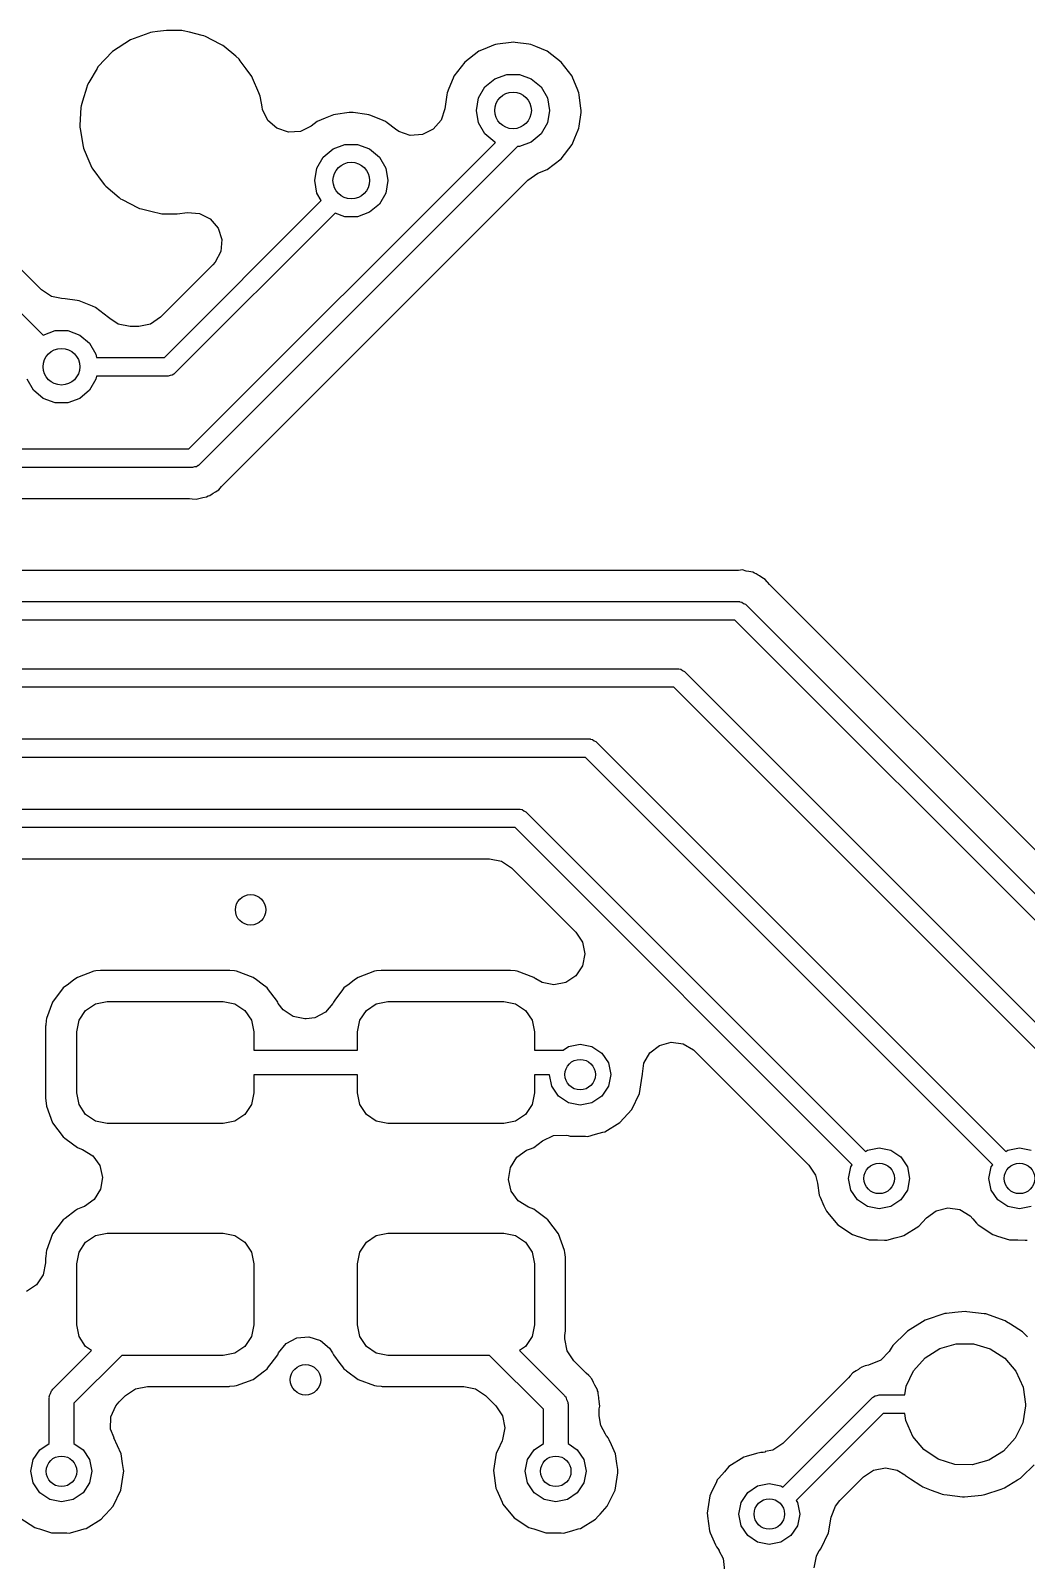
# Model space of a CAD drawing. Extents: x 0.99 to 4.24, y -7.27 to -4.02.
# Drawn here: x 3.4113 to 3.7325, y -6.0504 to -5.5569 of the extents above; entities that cross this region are included whole.
import ezdxf

# ---------------------------------------------------------------- set-up
doc = ezdxf.new("R2010")
doc.units = 0
doc.header["$MEASUREMENT"] = 0
doc.layers.add('BLACK', color=7, linetype='CONTINUOUS')

msp = doc.modelspace()

# ---------------------------------------------------------------- linework, layer by layer
at = {"layer": 'BLACK', "linetype": 'CONTINUOUS'}
for p, q in [((3.44354, -5.55988), (3.43778, -5.56365)), ((3.44707, -5.55859), (3.44354, -5.55988)), ((3.44947, -5.55772), (3.44707, -5.55859)), ((3.45001, -5.55753), (3.44947, -5.55772)), ((3.44947, -5.55772), (3.44947, -5.55772)), ((3.45058, -5.55746), (3.45001, -5.55753)), ((3.45221, -5.55727), (3.45058, -5.55746)), ((3.45058, -5.55746), (3.45058, -5.55746)), ((3.45512, -5.55693), (3.45221, -5.55727)), ((3.46009, -5.55693), (3.45512, -5.55693)), ((3.46052, -5.55696), (3.46009, -5.55693)), ((3.46258, -5.55746), (3.46052, -5.55696)), ((3.46665, -5.55846), (3.46258, -5.55746)), ((3.46721, -5.55859), (3.46665, -5.55846)), ((3.46665, -5.55846), (3.46665, -5.55846)), ((3.46773, -5.55886), (3.46721, -5.55859)), ((3.47244, -5.56126), (3.46773, -5.55886)), ((3.46773, -5.55886), (3.46773, -5.55886)), ((3.47334, -5.56173), (3.47244, -5.56126)), ((3.56628, -5.56074), (3.56188, -5.56132)), ((3.56693, -5.56066), (3.56628, -5.56074)), ((3.56758, -5.56074), (3.56693, -5.56066)), ((3.57198, -5.56132), (3.56758, -5.56074)), ((3.43778, -5.56365), (3.43304, -5.56865)), ((3.47378, -5.5621), (3.47334, -5.56173)), ((3.47747, -5.56523), (3.47378, -5.5621)), ((3.47378, -5.5621), (3.47378, -5.5621)), ((3.47859, -5.56618), (3.47747, -5.56523)), ((3.47893, -5.56665), (3.47859, -5.56618)), ((3.55592, -5.56361), (3.55136, -5.56711)), ((3.55787, -5.5628), (3.55592, -5.56361)), ((3.56063, -5.56166), (3.55787, -5.5628)), ((3.56123, -5.56141), (3.56063, -5.56166)), ((3.56063, -5.56166), (3.56063, -5.56166)), ((3.56188, -5.56132), (3.56123, -5.56141)), ((3.56188, -5.56132), (3.56188, -5.56132)), ((3.57263, -5.56141), (3.57198, -5.56132)), ((3.57198, -5.56132), (3.57198, -5.56132)), ((3.57323, -5.56166), (3.57263, -5.56141)), ((3.5743, -5.5621), (3.57323, -5.56166)), ((3.57323, -5.56166), (3.57323, -5.56166)), ((3.57794, -5.56361), (3.5743, -5.5621)), ((3.5825, -5.56711), (3.57794, -5.56361)), ((3.43275, -5.56915), (3.43014, -5.57365)), ((3.43304, -5.56865), (3.43275, -5.56915)), ((3.48082, -5.56922), (3.47893, -5.56665)), ((3.47893, -5.56665), (3.47893, -5.56665)), ((3.48267, -5.57173), (3.48082, -5.56922)), ((3.55136, -5.56711), (3.54786, -5.57167)), ((3.56102, -5.57245), (3.56488, -5.57105)), ((3.56488, -5.57105), (3.56898, -5.57105)), ((3.56898, -5.57105), (3.57283, -5.57245)), ((3.586, -5.57167), (3.5825, -5.56711)), ((3.42942, -5.57516), (3.42805, -5.57967)), ((3.42959, -5.5746), (3.42942, -5.57516)), ((3.42942, -5.57516), (3.42942, -5.57516)), ((3.43014, -5.57365), (3.42959, -5.5746)), ((3.4829, -5.57226), (3.48267, -5.57173)), ((3.4849, -5.57698), (3.4829, -5.57226)), ((3.54623, -5.5756), (3.54566, -5.57698)), ((3.54761, -5.57227), (3.54623, -5.5756)), ((3.54786, -5.57167), (3.54761, -5.57227)), ((3.55583, -5.57864), (3.55788, -5.57509)), ((3.55788, -5.57509), (3.56102, -5.57245)), ((3.57283, -5.57245), (3.57598, -5.57509)), ((3.57598, -5.57509), (3.57803, -5.57864)), ((3.58625, -5.57227), (3.586, -5.57167)), ((3.58763, -5.5756), (3.58625, -5.57227)), ((3.5882, -5.57698), (3.58763, -5.5756)), ((3.42805, -5.57967), (3.42759, -5.58119)), ((3.48537, -5.57807), (3.4849, -5.57698)), ((3.48547, -5.57864), (3.48537, -5.57807)), ((3.48596, -5.5815), (3.48547, -5.57864)), ((3.54558, -5.57763), (3.54498, -5.58215)), ((3.54566, -5.57698), (3.54558, -5.57763)), ((3.54558, -5.57763), (3.54558, -5.57763)), ((3.55512, -5.58268), (3.55583, -5.57864)), ((3.57803, -5.57864), (3.57874, -5.58268)), ((3.58828, -5.57763), (3.5882, -5.57698)), ((3.58875, -5.58119), (3.58828, -5.57763)), ((3.58828, -5.57763), (3.58828, -5.57763)), ((3.42755, -5.58177), (3.4272, -5.58741)), ((3.42759, -5.58119), (3.42755, -5.58177)), ((3.42755, -5.58177), (3.42755, -5.58177)), ((3.48615, -5.58239), (3.48596, -5.5815)), ((3.48787, -5.58588), (3.48615, -5.58239)), ((3.49079, -5.58844), (3.48787, -5.58588)), ((3.50637, -5.58516), (3.50375, -5.58625)), ((3.50846, -5.5843), (3.50637, -5.58516)), ((3.50906, -5.58405), (3.50846, -5.5843)), ((3.50846, -5.5843), (3.50846, -5.5843)), ((3.50971, -5.58396), (3.50906, -5.58405)), ((3.51412, -5.58338), (3.50971, -5.58396)), ((3.50971, -5.58396), (3.50971, -5.58396)), ((3.51476, -5.5833), (3.51412, -5.58338)), ((3.51541, -5.58338), (3.51476, -5.5833)), ((3.51982, -5.58396), (3.51541, -5.58338)), ((3.52046, -5.58405), (3.51982, -5.58396)), ((3.51982, -5.58396), (3.51982, -5.58396)), ((3.52107, -5.5843), (3.52046, -5.58405)), ((3.52505, -5.58594), (3.52107, -5.5843)), ((3.52107, -5.5843), (3.52107, -5.5843)), ((3.52577, -5.58625), (3.52505, -5.58594)), ((3.54373, -5.58583), (3.54117, -5.58875)), ((3.54498, -5.58215), (3.54373, -5.58583)), ((3.55583, -5.58672), (3.55512, -5.58268)), ((3.57874, -5.58268), (3.57803, -5.58672)), ((3.58828, -5.58772), (3.58886, -5.58332)), ((3.58895, -5.58268), (3.58875, -5.58119)), ((3.58886, -5.58332), (3.58895, -5.58268)), ((3.4272, -5.58741), (3.42716, -5.58807)), ((3.42716, -5.58807), (3.42726, -5.58864)), ((3.42726, -5.58864), (3.42726, -5.58864)), ((3.42726, -5.58864), (3.42823, -5.59428)), ((3.49447, -5.58969), (3.49079, -5.58844)), ((3.49835, -5.58944), (3.49447, -5.58969)), ((3.50184, -5.58772), (3.49835, -5.58944)), ((3.50375, -5.58625), (3.50184, -5.58772)), ((3.52629, -5.58664), (3.52577, -5.58625)), ((3.52904, -5.58875), (3.52629, -5.58664)), ((3.53012, -5.58948), (3.52904, -5.58875)), ((3.5338, -5.59073), (3.53012, -5.58948)), ((3.53768, -5.59047), (3.5338, -5.59073)), ((3.54117, -5.58875), (3.53768, -5.59047)), ((3.55788, -5.59027), (3.55583, -5.58672)), ((3.56102, -5.59291), (3.55788, -5.59027)), ((3.57598, -5.59027), (3.57283, -5.59291)), ((3.57803, -5.58672), (3.57598, -5.59027)), ((3.58689, -5.59154), (3.58795, -5.58898)), ((3.58795, -5.58898), (3.5882, -5.58838)), ((3.58795, -5.58898), (3.58795, -5.58898)), ((3.5882, -5.58838), (3.58828, -5.58772)), ((3.41482, -5.6405), (3.36622, -5.5919)), ((3.42823, -5.59428), (3.42823, -5.59428)), ((3.42823, -5.59428), (3.42833, -5.59485)), ((3.42833, -5.59485), (3.42856, -5.59538)), ((3.42856, -5.59538), (3.42856, -5.59538)), ((3.42856, -5.59538), (3.43007, -5.59895)), ((3.46234, -5.69188), (3.56124, -5.59298)), ((3.5684, -5.59431), (3.4657, -5.697)), ((3.50572, -5.59772), (3.50886, -5.59509)), ((3.50886, -5.59509), (3.51271, -5.59368)), ((3.51271, -5.59368), (3.51681, -5.59368)), ((3.51681, -5.59368), (3.52067, -5.59509)), ((3.52067, -5.59509), (3.52381, -5.59772)), ((3.56124, -5.59298), (3.56102, -5.59291)), ((3.56898, -5.59431), (3.5684, -5.59431)), ((3.57283, -5.59291), (3.56898, -5.59431)), ((3.5825, -5.59825), (3.586, -5.59369)), ((3.586, -5.59369), (3.58689, -5.59154)), ((3.35842, -5.59827), (3.41531, -5.65516)), ((3.43007, -5.59895), (3.43103, -5.60119)), ((3.50367, -5.60128), (3.50572, -5.59772)), ((3.52381, -5.59772), (3.52586, -5.60128)), ((3.57794, -5.60175), (3.5825, -5.59825)), ((3.43103, -5.60119), (3.43137, -5.60165)), ((3.43137, -5.60165), (3.4347, -5.60619)), ((3.4735, -5.70338), (3.57174, -5.60513)), ((3.50295, -5.60531), (3.50367, -5.60128)), ((3.50367, -5.60935), (3.50295, -5.60531)), ((3.52586, -5.60128), (3.52657, -5.60531)), ((3.52657, -5.60531), (3.52586, -5.60935)), ((3.57174, -5.60513), (3.57498, -5.60297)), ((3.57498, -5.60297), (3.57794, -5.60175)), ((3.4347, -5.60619), (3.43511, -5.60673)), ((3.43511, -5.60673), (3.43555, -5.60711)), ((3.43555, -5.60711), (3.43555, -5.60711)), ((3.43555, -5.60711), (3.43991, -5.61082)), ((3.50506, -5.61176), (3.50367, -5.60935)), ((3.52586, -5.60935), (3.52381, -5.61291)), ((3.43991, -5.61082), (3.43991, -5.61082)), ((3.43991, -5.61082), (3.44035, -5.61119)), ((3.44035, -5.61119), (3.44087, -5.61145)), ((3.44087, -5.61145), (3.44597, -5.61406)), ((3.44597, -5.61406), (3.44597, -5.61406)), ((3.44597, -5.61406), (3.44649, -5.61432)), ((3.44649, -5.61432), (3.44705, -5.61446)), ((3.44705, -5.61446), (3.44705, -5.61446)), ((3.44705, -5.61446), (3.45048, -5.6153)), ((3.45048, -5.6153), (3.45317, -5.61596)), ((3.45447, -5.66235), (3.50506, -5.61176)), ((3.52067, -5.61554), (3.51681, -5.61695)), ((3.52381, -5.61291), (3.52067, -5.61554)), ((3.45317, -5.61596), (3.45361, -5.61599)), ((3.45361, -5.61599), (3.45857, -5.61599)), ((3.50952, -5.61578), (3.45783, -5.66748)), ((3.45857, -5.61599), (3.46192, -5.6156)), ((3.46192, -5.6156), (3.46579, -5.61591)), ((3.46579, -5.61591), (3.46925, -5.61768)), ((3.46925, -5.61768), (3.47177, -5.62064)), ((3.51271, -5.61695), (3.50952, -5.61578)), ((3.51681, -5.61695), (3.51271, -5.61695)), ((3.47177, -5.62064), (3.47297, -5.62434)), ((3.47297, -5.62434), (3.47266, -5.62821)), ((3.47266, -5.62821), (3.47089, -5.63167)), ((3.47012, -5.63253), (3.45323, -5.64942)), ((3.47089, -5.63167), (3.47012, -5.63253)), ((3.41805, -5.64266), (3.41482, -5.6405)), ((3.42126, -5.6433), (3.41805, -5.64266)), ((3.42126, -5.64334), (3.42126, -5.6433)), ((3.42247, -5.64349), (3.42126, -5.64334)), ((3.42631, -5.644), (3.42247, -5.64349)), ((3.42696, -5.64409), (3.42631, -5.644)), ((3.42631, -5.644), (3.42631, -5.644)), ((3.42756, -5.64434), (3.42696, -5.64409)), ((3.43124, -5.64586), (3.42756, -5.64434)), ((3.42756, -5.64434), (3.42756, -5.64434)), ((3.43227, -5.64629), (3.43124, -5.64586)), ((3.43641, -5.64946), (3.43227, -5.64629)), ((3.43683, -5.64978), (3.43641, -5.64946)), ((3.43685, -5.64976), (3.43683, -5.64978)), ((3.43957, -5.65158), (3.43685, -5.64976)), ((3.45323, -5.64942), (3.45, -5.65158)), ((3.41535, -5.65513), (3.41921, -5.65372)), ((3.41921, -5.65372), (3.42331, -5.65372)), ((3.42331, -5.65372), (3.42717, -5.65513)), ((3.44339, -5.65233), (3.43957, -5.65158)), ((3.44619, -5.65233), (3.44339, -5.65233)), ((3.45, -5.65158), (3.44619, -5.65233)), ((3.41531, -5.65516), (3.41535, -5.65513)), ((3.42717, -5.65513), (3.43031, -5.65776)), ((3.43031, -5.65776), (3.43236, -5.66131)), ((3.43236, -5.66131), (3.43254, -5.66235)), ((3.43254, -5.66235), (3.45447, -5.66235)), ((3.41221, -5.67295), (3.41016, -5.66939)), ((3.43236, -5.66939), (3.43031, -5.67295)), ((3.43254, -5.66835), (3.43236, -5.66939)), ((3.45571, -5.66835), (3.43254, -5.66835)), ((3.45632, -5.66813), (3.45571, -5.66835)), ((3.45698, -5.66807), (3.45632, -5.66813)), ((3.45751, -5.6677), (3.45698, -5.66807)), ((3.45764, -5.66765), (3.45751, -5.6677)), ((3.45768, -5.66758), (3.45764, -5.66765)), ((3.45783, -5.66748), (3.45768, -5.66758)), ((3.41535, -5.67558), (3.41221, -5.67295)), ((3.43031, -5.67295), (3.42717, -5.67558)), ((3.41921, -5.67699), (3.41535, -5.67558)), ((3.42331, -5.67699), (3.41921, -5.67699)), ((3.42717, -5.67558), (3.42331, -5.67699)), ((3.40479, -5.69188), (3.46234, -5.69188)), ((3.46358, -5.69788), (3.40354, -5.69788)), ((3.4642, -5.69766), (3.46358, -5.69788)), ((3.46485, -5.6976), (3.4642, -5.69766)), ((3.46539, -5.69723), (3.46485, -5.6976)), ((3.46551, -5.69718), (3.46539, -5.69723)), ((3.46555, -5.69711), (3.46551, -5.69718)), ((3.4657, -5.697), (3.46555, -5.69711)), ((3.47208, -5.70501), (3.47291, -5.70402)), ((3.47291, -5.70402), (3.4735, -5.70338)), ((3.40455, -5.7079), (3.46258, -5.7079)), ((3.46258, -5.7079), (3.46345, -5.70794)), ((3.46345, -5.70794), (3.46473, -5.70805)), ((3.46473, -5.70805), (3.46598, -5.70772)), ((3.46598, -5.70772), (3.46683, -5.70753)), ((3.46683, -5.70753), (3.4681, -5.70731)), ((3.4681, -5.70731), (3.46861, -5.70701)), ((3.46861, -5.70701), (3.46917, -5.70686)), ((3.46917, -5.70686), (3.46988, -5.70636)), ((3.46988, -5.70636), (3.47023, -5.70612)), ((3.46988, -5.70636), (3.46988, -5.70636)), ((3.47023, -5.70612), (3.47096, -5.70566)), ((3.47096, -5.70566), (3.47208, -5.70501)), ((3.63876, -5.73107), (3.30479, -5.73107)), ((3.63963, -5.73104), (3.63876, -5.73107)), ((3.64092, -5.73092), (3.63963, -5.73104)), ((3.64216, -5.73126), (3.64092, -5.73092)), ((3.64301, -5.73145), (3.64216, -5.73126)), ((3.64429, -5.73167), (3.64301, -5.73145)), ((3.64479, -5.73196), (3.64429, -5.73167)), ((3.64535, -5.73211), (3.64479, -5.73196)), ((3.64606, -5.73261), (3.64535, -5.73211)), ((3.64641, -5.73285), (3.64606, -5.73261)), ((3.64606, -5.73261), (3.64606, -5.73261)), ((3.64714, -5.73332), (3.64641, -5.73285)), ((3.64826, -5.73397), (3.64714, -5.73332)), ((3.64892, -5.73475), (3.64826, -5.73397)), ((3.64909, -5.73496), (3.64892, -5.73475)), ((3.64968, -5.7356), (3.64909, -5.73496)), ((3.81651, -5.90243), (3.64968, -5.7356)), ((3.29652, -5.74109), (3.63976, -5.74109)), ((3.63976, -5.74109), (3.63995, -5.74113)), ((3.63995, -5.74113), (3.64003, -5.74111)), ((3.64003, -5.74111), (3.64014, -5.74116)), ((3.64014, -5.74116), (3.64079, -5.74128)), ((3.64079, -5.74128), (3.64129, -5.7417)), ((3.64129, -5.7417), (3.64189, -5.74197)), ((3.64189, -5.74197), (3.81645, -5.91654)), ((3.63852, -5.74709), (3.29528, -5.74709)), ((3.81221, -5.92078), (3.63852, -5.74709)), ((3.28668, -5.76275), (3.62008, -5.76275)), ((3.62008, -5.76275), (3.62026, -5.76278)), ((3.62026, -5.76278), (3.62034, -5.76276)), ((3.62034, -5.76276), (3.62046, -5.76282)), ((3.62046, -5.76282), (3.6211, -5.76293)), ((3.6211, -5.76293), (3.62161, -5.76335)), ((3.62161, -5.76335), (3.6222, -5.76363)), ((3.6222, -5.76363), (3.77511, -5.91654)), ((3.61884, -5.76875), (3.28543, -5.76875)), ((3.77087, -5.92078), (3.61884, -5.76875)), ((3.27782, -5.78539), (3.59154, -5.78539)), ((3.59154, -5.78539), (3.59172, -5.78542)), ((3.59172, -5.78542), (3.5918, -5.7854)), ((3.5918, -5.7854), (3.59192, -5.78545)), ((3.59192, -5.78545), (3.59256, -5.78557)), ((3.59256, -5.78557), (3.59306, -5.78599)), ((3.59306, -5.78599), (3.59366, -5.78626)), ((3.59366, -5.78626), (3.7259, -5.91851)), ((3.59029, -5.79139), (3.27657, -5.79139)), ((3.72166, -5.92275), (3.59029, -5.79139)), ((3.27093, -5.80802), (3.5689, -5.80802)), ((3.5689, -5.80802), (3.56908, -5.80806)), ((3.56908, -5.80806), (3.56916, -5.80804)), ((3.56916, -5.80804), (3.56928, -5.80809)), ((3.56928, -5.80809), (3.56992, -5.8082)), ((3.56992, -5.8082), (3.57043, -5.80863)), ((3.57043, -5.80863), (3.57102, -5.8089)), ((3.57102, -5.8089), (3.68062, -5.91851)), ((3.56765, -5.81402), (3.26969, -5.81402)), ((3.67638, -5.92275), (3.56765, -5.81402)), ((3.27069, -5.82404), (3.55938, -5.82404)), ((3.55938, -5.82404), (3.56319, -5.8248)), ((3.56319, -5.8248), (3.56642, -5.82696)), ((3.56642, -5.82696), (3.58718, -5.84772)), ((3.58718, -5.84772), (3.58934, -5.85095)), ((3.58934, -5.85095), (3.5901, -5.85476)), ((3.5901, -5.85476), (3.58934, -5.85857)), ((3.43171, -5.86032), (3.42639, -5.86232)), ((3.43234, -5.86026), (3.43171, -5.86032)), ((3.43388, -5.86009), (3.43234, -5.86026)), ((3.43414, -5.86006), (3.43388, -5.86009)), ((3.43388, -5.86009), (3.43388, -5.86009)), ((3.47531, -5.86006), (3.43414, -5.86006)), ((3.47557, -5.86009), (3.47531, -5.86006)), ((3.47711, -5.86026), (3.47557, -5.86009)), ((3.47557, -5.86009), (3.47557, -5.86009)), ((3.47773, -5.86032), (3.47711, -5.86026)), ((3.48306, -5.86232), (3.47773, -5.86032)), ((3.52227, -5.86032), (3.51694, -5.86232)), ((3.52289, -5.86026), (3.52227, -5.86032)), ((3.52443, -5.86009), (3.52289, -5.86026)), ((3.52469, -5.86006), (3.52443, -5.86009)), ((3.52443, -5.86009), (3.52443, -5.86009)), ((3.56586, -5.86006), (3.52469, -5.86006)), ((3.56612, -5.86009), (3.56586, -5.86006)), ((3.56766, -5.86026), (3.56612, -5.86009)), ((3.56612, -5.86009), (3.56612, -5.86009)), ((3.56829, -5.86032), (3.56766, -5.86026)), ((3.57361, -5.86232), (3.56829, -5.86032)), ((3.58718, -5.86181), (3.58395, -5.86396)), ((3.58934, -5.85857), (3.58718, -5.86181)), ((3.42183, -5.86573), (3.41842, -5.87028)), ((3.42349, -5.86449), (3.42183, -5.86573)), ((3.42526, -5.86317), (3.42349, -5.86449)), ((3.42639, -5.86232), (3.42526, -5.86317)), ((3.48419, -5.86317), (3.48306, -5.86232)), ((3.48596, -5.86449), (3.48419, -5.86317)), ((3.48761, -5.86573), (3.48596, -5.86449)), ((3.48804, -5.8663), (3.48761, -5.86573)), ((3.4906, -5.86972), (3.48804, -5.8663)), ((3.51196, -5.8663), (3.5094, -5.86972)), ((3.51239, -5.86573), (3.51196, -5.8663)), ((3.51404, -5.86449), (3.51239, -5.86573)), ((3.51581, -5.86317), (3.51404, -5.86449)), ((3.51694, -5.86232), (3.51581, -5.86317)), ((3.57418, -5.86275), (3.57361, -5.86232)), ((3.57432, -5.86282), (3.57418, -5.86275)), ((3.57633, -5.86396), (3.57432, -5.86282)), ((3.58014, -5.86472), (3.57633, -5.86396)), ((3.58395, -5.86396), (3.58014, -5.86472)), ((3.41842, -5.87028), (3.41643, -5.87561)), ((3.42906, -5.87296), (3.43226, -5.87083)), ((3.43226, -5.87083), (3.43602, -5.87008)), ((3.43602, -5.87008), (3.47343, -5.87008)), ((3.47343, -5.87008), (3.47719, -5.87083)), ((3.47719, -5.87083), (3.48038, -5.87296)), ((3.49103, -5.87028), (3.4906, -5.86972)), ((3.4912, -5.87074), (3.49103, -5.87028)), ((3.49276, -5.87283), (3.4912, -5.87074)), ((3.50881, -5.87071), (3.50644, -5.87355)), ((3.50897, -5.87028), (3.50881, -5.87071)), ((3.5094, -5.86972), (3.50897, -5.87028)), ((3.51962, -5.87296), (3.52281, -5.87083)), ((3.52281, -5.87083), (3.52657, -5.87008)), ((3.52657, -5.87008), (3.56398, -5.87008)), ((3.56398, -5.87008), (3.56774, -5.87083)), ((3.56774, -5.87083), (3.57094, -5.87296)), ((3.41636, -5.87623), (3.4162, -5.87773)), ((3.41643, -5.87561), (3.41636, -5.87623)), ((3.42618, -5.87992), (3.42693, -5.87615)), ((3.42693, -5.87615), (3.42906, -5.87296)), ((3.48038, -5.87296), (3.48252, -5.87615)), ((3.48252, -5.87615), (3.48327, -5.87992)), ((3.49599, -5.87499), (3.49276, -5.87283)), ((3.4998, -5.87574), (3.49599, -5.87499)), ((3.5002, -5.87574), (3.4998, -5.87574)), ((3.50299, -5.87534), (3.5002, -5.87574)), ((3.50644, -5.87355), (3.50299, -5.87534)), ((3.51673, -5.87992), (3.51748, -5.87615)), ((3.51748, -5.87615), (3.51962, -5.87296)), ((3.57094, -5.87296), (3.57307, -5.87615)), ((3.57307, -5.87615), (3.57382, -5.87992)), ((3.4162, -5.87773), (3.41616, -5.87804)), ((3.41616, -5.87804), (3.41616, -5.90149)), ((3.42618, -5.89961), (3.42618, -5.87992)), ((3.48327, -5.87992), (3.48327, -5.88576)), ((3.51673, -5.88576), (3.51673, -5.87992)), ((3.57382, -5.87992), (3.57382, -5.88576)), ((3.48327, -5.88576), (3.51673, -5.88576)), ((3.57382, -5.88576), (3.58309, -5.88576)), ((3.58309, -5.88576), (3.58482, -5.88461)), ((3.58482, -5.88461), (3.58858, -5.88386)), ((3.58858, -5.88386), (3.59235, -5.88461)), ((3.59235, -5.88461), (3.59554, -5.88674)), ((3.59554, -5.88674), (3.59768, -5.88993)), ((3.60914, -5.88999), (3.61108, -5.88662)), ((3.61108, -5.88662), (3.61417, -5.88426)), ((3.61417, -5.88426), (3.61792, -5.88325)), ((3.61792, -5.88325), (3.62177, -5.88376)), ((3.62177, -5.88376), (3.62514, -5.88571)), ((3.62514, -5.88571), (3.62561, -5.88615)), ((3.62561, -5.88615), (3.66237, -5.92291)), ((3.59768, -5.88993), (3.59843, -5.8937)), ((3.60868, -5.89342), (3.60914, -5.88999)), ((3.51673, -5.89376), (3.48327, -5.89376)), ((3.48327, -5.89376), (3.48327, -5.89961)), ((3.51673, -5.89961), (3.51673, -5.89376)), ((3.57875, -5.89376), (3.57382, -5.89376)), ((3.57382, -5.89376), (3.57382, -5.89961)), ((3.57949, -5.89747), (3.57875, -5.89376)), ((3.59843, -5.8937), (3.59768, -5.89747)), ((3.6077, -5.8998), (3.60864, -5.89419)), ((3.60864, -5.89419), (3.60865, -5.8937)), ((3.60865, -5.89369), (3.60868, -5.89346)), ((3.60865, -5.8937), (3.60865, -5.89369)), ((3.60868, -5.89346), (3.60868, -5.89342)), ((3.60868, -5.89342), (3.60868, -5.89342)), ((3.41616, -5.90149), (3.41619, -5.90175)), ((3.41619, -5.90175), (3.41619, -5.90175)), ((3.41619, -5.90175), (3.41622, -5.90205)), ((3.42693, -5.90337), (3.42618, -5.89961)), ((3.48327, -5.89961), (3.48252, -5.90337)), ((3.51748, -5.90337), (3.51673, -5.89961)), ((3.57382, -5.89961), (3.57307, -5.90337)), ((3.58162, -5.90066), (3.57949, -5.89747)), ((3.58482, -5.90279), (3.58162, -5.90066)), ((3.59554, -5.90066), (3.59235, -5.90279)), ((3.59768, -5.89747), (3.59554, -5.90066)), ((3.60522, -5.90492), (3.6077, -5.8998)), ((3.41622, -5.90205), (3.41643, -5.90392)), ((3.41643, -5.90392), (3.41842, -5.90924)), ((3.42906, -5.90657), (3.42693, -5.90337)), ((3.43226, -5.9087), (3.42906, -5.90657)), ((3.48038, -5.90657), (3.47719, -5.9087)), ((3.48252, -5.90337), (3.48038, -5.90657)), ((3.51962, -5.90657), (3.51748, -5.90337)), ((3.52281, -5.9087), (3.51962, -5.90657)), ((3.57094, -5.90657), (3.56774, -5.9087)), ((3.57307, -5.90337), (3.57094, -5.90657)), ((3.58858, -5.90354), (3.58482, -5.90279)), ((3.59235, -5.90279), (3.58858, -5.90354)), ((3.6014, -5.90914), (3.60522, -5.90492)), ((3.41842, -5.90924), (3.42183, -5.9138)), ((3.43602, -5.90945), (3.43226, -5.9087)), ((3.47343, -5.90945), (3.43602, -5.90945)), ((3.47719, -5.9087), (3.47343, -5.90945)), ((3.52657, -5.90945), (3.52281, -5.9087)), ((3.56398, -5.90945), (3.52657, -5.90945)), ((3.56774, -5.9087), (3.56398, -5.90945)), ((3.59655, -5.91212), (3.6014, -5.90914)), ((3.42183, -5.9138), (3.4224, -5.91422)), ((3.4224, -5.91422), (3.42274, -5.91447)), ((3.42274, -5.91447), (3.42639, -5.91721)), ((3.57361, -5.91721), (3.57649, -5.91505)), ((3.57649, -5.91505), (3.57999, -5.91338)), ((3.57999, -5.91338), (3.58405, -5.91319)), ((3.58405, -5.91319), (3.5847, -5.9133)), ((3.5847, -5.9133), (3.58537, -5.91351)), ((3.58537, -5.91351), (3.58807, -5.91356)), ((3.58807, -5.91356), (3.59035, -5.9136)), ((3.59035, -5.9136), (3.59035, -5.9136)), ((3.59035, -5.9136), (3.59106, -5.91361)), ((3.59106, -5.91361), (3.59356, -5.91293)), ((3.59356, -5.91293), (3.59587, -5.9123)), ((3.59587, -5.9123), (3.59655, -5.91212)), ((3.59587, -5.9123), (3.59587, -5.9123)), ((3.42639, -5.91721), (3.42715, -5.91749)), ((3.42715, -5.91749), (3.42807, -5.91784)), ((3.42807, -5.91784), (3.43137, -5.91989)), ((3.43137, -5.91989), (3.43364, -5.92304)), ((3.5661, -5.92367), (3.56815, -5.92037)), ((3.56815, -5.92037), (3.5713, -5.9181)), ((3.5713, -5.9181), (3.57193, -5.91784)), ((3.57193, -5.91784), (3.57285, -5.91749)), ((3.57285, -5.91749), (3.57361, -5.91721)), ((3.68062, -5.91851), (3.68127, -5.91807)), ((3.68127, -5.91807), (3.68504, -5.91732)), ((3.68504, -5.91732), (3.68881, -5.91807)), ((3.68881, -5.91807), (3.692, -5.92021)), ((3.692, -5.92021), (3.69413, -5.9234)), ((3.7259, -5.91851), (3.72655, -5.91807)), ((3.72655, -5.91807), (3.73031, -5.91732)), ((3.73031, -5.91732), (3.73408, -5.91807)), ((3.43364, -5.92304), (3.43453, -5.92683)), ((3.56547, -5.9275), (3.5661, -5.92367)), ((3.66237, -5.92291), (3.66453, -5.92614)), ((3.66453, -5.92614), (3.6652, -5.92866)), ((3.6752, -5.92717), (3.67595, -5.9234)), ((3.67595, -5.9234), (3.67638, -5.92275)), ((3.69413, -5.9234), (3.69488, -5.92717)), ((3.72047, -5.92717), (3.72122, -5.9234)), ((3.72122, -5.9234), (3.72166, -5.92275)), ((3.4339, -5.93066), (3.43185, -5.93396)), ((3.43453, -5.92683), (3.4339, -5.93066)), ((3.56636, -5.93129), (3.56547, -5.9275)), ((3.56863, -5.93444), (3.56636, -5.93129)), ((3.6652, -5.92866), (3.66571, -5.93256)), ((3.67595, -5.93093), (3.6752, -5.92717)), ((3.67808, -5.93413), (3.67595, -5.93093)), ((3.69413, -5.93093), (3.692, -5.93413)), ((3.69488, -5.92717), (3.69413, -5.93093)), ((3.72122, -5.93093), (3.72047, -5.92717)), ((3.72336, -5.93413), (3.72122, -5.93093)), ((3.4287, -5.93623), (3.42807, -5.93649)), ((3.43185, -5.93396), (3.4287, -5.93623)), ((3.57193, -5.93649), (3.56863, -5.93444)), ((3.66571, -5.93256), (3.666, -5.93321)), ((3.666, -5.93321), (3.666, -5.93321)), ((3.666, -5.93321), (3.66723, -5.93602)), ((3.66723, -5.93602), (3.668, -5.93777)), ((3.68127, -5.93626), (3.67808, -5.93413)), ((3.68504, -5.93701), (3.68127, -5.93626)), ((3.68881, -5.93626), (3.68504, -5.93701)), ((3.692, -5.93413), (3.68881, -5.93626)), ((3.72655, -5.93626), (3.72336, -5.93413)), ((3.73031, -5.93701), (3.72655, -5.93626)), ((3.73408, -5.93626), (3.73031, -5.93701)), ((3.42183, -5.94054), (3.41842, -5.94509)), ((3.42242, -5.94009), (3.42183, -5.94054)), ((3.42582, -5.93755), (3.42242, -5.94009)), ((3.42639, -5.93712), (3.42582, -5.93755)), ((3.42582, -5.93755), (3.42582, -5.93755)), ((3.42807, -5.93649), (3.42639, -5.93712)), ((3.57361, -5.93712), (3.57193, -5.93649)), ((3.57418, -5.93755), (3.57361, -5.93712)), ((3.57758, -5.94009), (3.57418, -5.93755)), ((3.57418, -5.93755), (3.57418, -5.93755)), ((3.57817, -5.94054), (3.57758, -5.94009)), ((3.58158, -5.94509), (3.57817, -5.94054)), ((3.668, -5.93777), (3.66846, -5.93831)), ((3.66846, -5.93831), (3.66846, -5.93831)), ((3.66846, -5.93831), (3.66891, -5.93884)), ((3.66891, -5.93884), (3.67166, -5.94212)), ((3.69786, -5.9426), (3.7003, -5.93991)), ((3.7003, -5.93991), (3.70342, -5.93759)), ((3.70342, -5.93759), (3.70719, -5.93664)), ((3.70719, -5.93664), (3.71103, -5.93721)), ((3.71103, -5.93721), (3.71437, -5.93921)), ((3.71437, -5.93921), (3.71531, -5.94018)), ((3.71531, -5.94018), (3.71648, -5.94158)), ((3.41842, -5.94509), (3.41643, -5.95042)), ((3.42906, -5.94776), (3.43226, -5.94563)), ((3.43226, -5.94563), (3.43602, -5.94488)), ((3.43602, -5.94488), (3.47343, -5.94488)), ((3.47343, -5.94488), (3.47719, -5.94563)), ((3.47719, -5.94563), (3.48038, -5.94776)), ((3.51962, -5.94776), (3.52281, -5.94563)), ((3.52281, -5.94563), (3.52657, -5.94488)), ((3.52657, -5.94488), (3.56398, -5.94488)), ((3.56398, -5.94488), (3.56774, -5.94563)), ((3.56774, -5.94563), (3.57094, -5.94776)), ((3.58357, -5.95042), (3.58158, -5.94509)), ((3.67166, -5.94212), (3.6764, -5.94528)), ((3.6764, -5.94528), (3.67708, -5.94549)), ((3.67708, -5.94549), (3.67708, -5.94549)), ((3.67708, -5.94549), (3.67792, -5.94575)), ((3.67792, -5.94575), (3.68183, -5.94697)), ((3.6902, -5.94635), (3.69232, -5.94577)), ((3.69232, -5.94577), (3.69301, -5.94558)), ((3.69232, -5.94577), (3.69232, -5.94577)), ((3.69301, -5.94558), (3.69786, -5.9426)), ((3.71648, -5.94158), (3.71694, -5.94212)), ((3.71694, -5.94212), (3.72168, -5.94528)), ((3.72168, -5.94528), (3.72235, -5.94549)), ((3.72235, -5.94549), (3.72235, -5.94549)), ((3.72235, -5.94549), (3.7232, -5.94575)), ((3.7232, -5.94575), (3.72711, -5.94697)), ((3.41636, -5.95104), (3.4162, -5.95254)), ((3.41643, -5.95042), (3.41636, -5.95104)), ((3.42618, -5.95472), (3.42693, -5.95096)), ((3.42693, -5.95096), (3.42906, -5.94776)), ((3.48038, -5.94776), (3.48252, -5.95096)), ((3.48252, -5.95096), (3.48327, -5.95472)), ((3.51673, -5.95472), (3.51748, -5.95096)), ((3.51748, -5.95096), (3.51962, -5.94776)), ((3.57094, -5.94776), (3.57307, -5.95096)), ((3.57307, -5.95096), (3.57382, -5.95472)), ((3.58364, -5.95104), (3.58357, -5.95042)), ((3.58381, -5.95254), (3.58364, -5.95104)), ((3.68183, -5.94697), (3.68453, -5.94702)), ((3.68453, -5.94702), (3.68681, -5.94706)), ((3.68681, -5.94706), (3.68681, -5.94706)), ((3.68681, -5.94706), (3.68752, -5.94708)), ((3.68752, -5.94708), (3.6902, -5.94635)), ((3.72711, -5.94697), (3.7298, -5.94702)), ((3.7298, -5.94702), (3.73209, -5.94706)), ((3.73209, -5.94706), (3.73209, -5.94706)), ((3.73209, -5.94706), (3.7328, -5.94708)), ((3.41616, -5.95444), (3.4154, -5.95825)), ((3.4162, -5.95254), (3.41616, -5.95284)), ((3.41616, -5.95284), (3.41616, -5.95444)), ((3.42618, -5.97441), (3.42618, -5.95472)), ((3.48327, -5.95472), (3.48327, -5.97441)), ((3.51673, -5.97441), (3.51673, -5.95472)), ((3.57382, -5.95472), (3.57382, -5.97441)), ((3.58384, -5.95284), (3.58381, -5.95254)), ((3.58384, -5.97629), (3.58384, -5.95284)), ((3.4154, -5.95825), (3.41324, -5.96148)), ((3.41324, -5.96148), (3.41001, -5.96364)), ((3.70618, -5.9708), (3.69987, -5.97295)), ((3.70673, -5.97075), (3.70618, -5.9708)), ((3.70949, -5.97046), (3.70673, -5.97075)), ((3.70673, -5.97075), (3.70673, -5.97075)), ((3.71281, -5.97011), (3.70949, -5.97046)), ((3.71336, -5.97017), (3.71281, -5.97011)), ((3.71887, -5.97083), (3.71336, -5.97017)), ((3.71336, -5.97017), (3.71336, -5.97017)), ((3.71942, -5.9709), (3.71887, -5.97083)), ((3.71887, -5.97083), (3.71887, -5.97083)), ((3.42693, -5.97818), (3.42618, -5.97441)), ((3.48327, -5.97441), (3.48252, -5.97818)), ((3.51748, -5.97818), (3.51673, -5.97441)), ((3.57382, -5.97441), (3.57307, -5.97818)), ((3.69987, -5.97295), (3.69419, -5.97644)), ((3.7257, -5.97313), (3.71942, -5.9709)), ((3.72617, -5.97343), (3.7257, -5.97313)), ((3.72743, -5.97423), (3.72617, -5.97343)), ((3.72617, -5.97343), (3.72617, -5.97343)), ((3.73133, -5.9767), (3.72743, -5.97423)), ((3.42906, -5.98137), (3.42693, -5.97818)), ((3.48252, -5.97818), (3.48038, -5.98137)), ((3.49127, -5.9834), (3.49376, -5.98042)), ((3.49376, -5.98042), (3.4972, -5.97863)), ((3.4972, -5.97863), (3.50108, -5.97829)), ((3.50108, -5.97829), (3.50478, -5.97945)), ((3.50478, -5.97945), (3.50776, -5.98195)), ((3.51962, -5.98137), (3.51748, -5.97818)), ((3.57307, -5.97818), (3.57094, -5.98137)), ((3.58361, -5.97895), (3.58367, -5.97787)), ((3.58437, -5.98276), (3.58361, -5.97895)), ((3.58367, -5.97787), (3.58375, -5.9771)), ((3.58375, -5.9771), (3.58384, -5.97629)), ((3.69379, -5.97684), (3.68943, -5.98111)), ((3.6938, -5.97683), (3.69379, -5.97684)), ((3.69419, -5.97644), (3.6938, -5.97683)), ((3.6938, -5.97683), (3.6938, -5.97683)), ((3.70456, -5.98203), (3.70993, -5.9805)), ((3.70993, -5.9805), (3.71551, -5.98053)), ((3.71551, -5.98053), (3.72086, -5.98213)), ((3.7329, -5.97829), (3.73133, -5.9767)), ((3.41843, -5.9952), (3.43098, -5.98265)), ((3.4407, -5.98425), (3.42526, -5.99969)), ((3.43098, -5.98265), (3.42906, -5.98137)), ((3.47343, -5.98425), (3.4407, -5.98425)), ((3.47719, -5.9835), (3.47343, -5.98425)), ((3.48038, -5.98137), (3.47719, -5.9835)), ((3.4889, -5.98689), (3.49103, -5.98405)), ((3.49103, -5.98405), (3.49127, -5.9834)), ((3.50776, -5.98195), (3.50873, -5.98339)), ((3.50873, -5.98339), (3.50897, -5.98405)), ((3.50897, -5.98405), (3.5111, -5.98689)), ((3.52281, -5.9835), (3.51962, -5.98137)), ((3.52657, -5.98425), (3.52281, -5.9835)), ((3.5593, -5.98425), (3.52657, -5.98425)), ((3.57671, -6.00166), (3.5593, -5.98425)), ((3.57094, -5.98137), (3.56902, -5.98265)), ((3.56902, -5.98265), (3.58354, -5.99717)), ((3.58653, -5.98599), (3.58437, -5.98276)), ((3.68823, -5.98297), (3.68553, -5.98577)), ((3.68889, -5.98195), (3.68823, -5.98297)), ((3.68943, -5.98111), (3.68889, -5.98195)), ((3.69615, -5.98919), (3.69984, -5.98501)), ((3.69984, -5.98501), (3.70456, -5.98203)), ((3.72086, -5.98213), (3.72554, -5.98517)), ((3.72554, -5.98517), (3.72918, -5.98939)), ((3.48306, -5.99201), (3.48678, -5.98923)), ((3.48678, -5.98923), (3.48705, -5.98902)), ((3.48705, -5.98902), (3.48761, -5.9886)), ((3.48761, -5.9886), (3.48808, -5.98798)), ((3.48808, -5.98798), (3.4889, -5.98689)), ((3.5111, -5.98689), (3.51192, -5.98798)), ((3.51192, -5.98798), (3.51239, -5.9886)), ((3.51239, -5.9886), (3.51295, -5.98902)), ((3.51295, -5.98902), (3.51322, -5.98923)), ((3.51322, -5.98923), (3.51694, -5.99201)), ((3.59027, -5.98974), (3.58653, -5.98599)), ((3.59055, -5.99001), (3.59027, -5.98974)), ((3.5914, -5.99079), (3.59055, -5.99001)), ((3.67654, -5.98987), (3.67571, -5.99086)), ((3.67766, -5.98923), (3.67654, -5.98987)), ((3.67839, -5.98876), (3.67766, -5.98923)), ((3.67874, -5.98852), (3.67839, -5.98876)), ((3.67945, -5.98802), (3.67874, -5.98852)), ((3.67874, -5.98852), (3.67874, -5.98852)), ((3.68001, -5.98787), (3.67945, -5.98802)), ((3.68052, -5.98758), (3.68001, -5.98787)), ((3.68159, -5.98739), (3.68052, -5.98758)), ((3.68553, -5.98577), (3.68159, -5.98739)), ((3.69377, -5.99424), (3.69615, -5.98919)), ((3.72918, -5.98939), (3.73149, -5.99448)), ((3.41802, -5.99568), (3.41828, -5.99549)), ((3.41828, -5.99549), (3.41843, -5.9952)), ((3.44193, -5.99719), (3.44516, -5.99503)), ((3.44516, -5.99503), (3.44897, -5.99427)), ((3.44897, -5.99427), (3.47531, -5.99427)), ((3.47531, -5.99427), (3.47557, -5.99424)), ((3.47557, -5.99424), (3.47711, -5.99408)), ((3.47557, -5.99424), (3.47557, -5.99424)), ((3.47711, -5.99408), (3.47773, -5.99401)), ((3.47773, -5.99401), (3.48306, -5.99201)), ((3.51694, -5.99201), (3.52227, -5.99401)), ((3.52227, -5.99401), (3.52289, -5.99408)), ((3.52289, -5.99408), (3.52443, -5.99424)), ((3.52443, -5.99424), (3.52443, -5.99424)), ((3.52443, -5.99424), (3.52469, -5.99427)), ((3.52469, -5.99427), (3.55103, -5.99427)), ((3.55103, -5.99427), (3.55484, -5.99503)), ((3.55484, -5.99503), (3.55807, -5.99719)), ((3.59194, -5.99129), (3.5914, -5.99079)), ((3.5914, -5.99079), (3.5914, -5.99079)), ((3.59208, -5.99154), (3.59194, -5.99129)), ((3.5922, -5.99167), (3.59208, -5.99154)), ((3.59234, -5.99183), (3.5922, -5.99167)), ((3.59289, -5.99297), (3.59234, -5.99183)), ((3.5931, -5.99342), (3.59289, -5.99297)), ((3.59332, -5.99384), (3.5931, -5.99342)), ((3.59416, -5.9954), (3.59332, -5.99384)), ((3.59421, -5.99573), (3.59416, -5.9954)), ((3.67512, -5.9915), (3.65399, -6.01264)), ((3.67571, -5.99086), (3.67512, -5.9915)), ((3.69334, -5.997), (3.69377, -5.99424)), ((3.73149, -5.99448), (3.73228, -6)), ((3.41726, -5.99803), (3.41736, -5.99772)), ((3.41726, -6.01272), (3.41726, -5.99803)), ((3.41731, -5.99741), (3.41773, -5.99657)), ((3.41736, -5.99772), (3.41731, -5.99741)), ((3.41773, -5.99657), (3.41802, -5.99568)), ((3.42526, -5.99969), (3.42526, -6.01272)), ((3.43877, -6.00056), (3.4399, -5.99922)), ((3.4399, -5.99922), (3.44193, -5.99719)), ((3.55807, -5.99719), (3.56141, -6.00053)), ((3.58354, -5.99717), (3.58368, -5.99746)), ((3.58368, -5.99746), (3.58394, -5.99765)), ((3.58394, -5.99765), (3.58423, -5.99854)), ((3.58423, -5.99854), (3.58466, -5.99937)), ((3.58466, -5.99937), (3.58461, -5.99969)), ((3.58461, -5.99969), (3.58471, -6)), ((3.58471, -6), (3.58471, -6.01272)), ((3.59436, -5.99603), (3.59421, -5.99573)), ((3.59442, -5.9966), (3.59436, -5.99603)), ((3.59457, -5.99779), (3.59442, -5.9966)), ((3.59442, -5.9966), (3.59442, -5.9966)), ((3.59463, -5.99826), (3.59457, -5.99779)), ((3.59464, -5.99833), (3.59463, -5.99826)), ((3.59473, -5.99884), (3.59464, -5.99833)), ((3.59473, -5.99894), (3.59473, -5.99884)), ((3.59479, -5.99916), (3.59473, -5.99894)), ((3.59491, -6.00067), (3.59473, -5.99916)), ((3.59473, -5.99916), (3.59479, -5.99916)), ((3.65402, -6.02677), (3.68292, -5.99788)), ((3.68292, -5.99788), (3.68307, -5.99777)), ((3.68307, -5.99777), (3.68311, -5.9977)), ((3.68311, -5.9977), (3.68324, -5.99766)), ((3.68324, -5.99766), (3.68377, -5.99728)), ((3.68377, -5.99728), (3.68442, -5.99722)), ((3.68442, -5.99722), (3.68504, -5.997)), ((3.68504, -5.997), (3.69334, -5.997)), ((3.73228, -6), (3.73228, -6.00048)), ((3.43713, -6.00801), (3.43721, -6.00412)), ((3.43721, -6.00412), (3.43877, -6.00056)), ((3.56141, -6.00053), (3.56357, -6.00376)), ((3.56357, -6.00376), (3.56433, -6.00758)), ((3.57671, -6.01272), (3.57671, -6.00166)), ((3.59473, -6.00181), (3.59474, -6.00146)), ((3.59473, -6.00379), (3.59473, -6.00181)), ((3.59523, -6.00691), (3.59473, -6.00379)), ((3.59474, -6.00146), (3.59491, -6.00067)), ((3.68628, -6.003), (3.65827, -6.03102)), ((3.69334, -6.003), (3.68628, -6.003)), ((3.69364, -6.00529), (3.69334, -6.003)), ((3.69589, -6.0104), (3.69364, -6.00529)), ((3.73228, -6.00048), (3.73135, -6.00598)), ((3.43823, -6.01081), (3.43713, -6.00801)), ((3.56433, -6.00758), (3.56357, -6.01139)), ((3.5968, -6.00969), (3.59523, -6.00691)), ((3.59677, -6.00971), (3.5968, -6.00969)), ((3.59713, -6.01027), (3.59677, -6.00971)), ((3.59714, -6.0103), (3.59713, -6.01027)), ((3.59761, -6.01084), (3.59714, -6.0103)), ((3.73135, -6.00598), (3.72892, -6.01101)), ((3.41217, -6.01789), (3.4143, -6.01469)), ((3.4143, -6.01469), (3.41726, -6.01272)), ((3.42526, -6.01272), (3.42822, -6.01469)), ((3.42822, -6.01469), (3.43035, -6.01789)), ((3.43816, -6.01084), (3.43823, -6.01081)), ((3.44052, -6.01602), (3.43816, -6.01084)), ((3.56199, -6.01478), (3.56152, -6.01579)), ((3.56339, -6.01181), (3.56199, -6.01478)), ((3.56357, -6.01139), (3.56339, -6.01181)), ((3.57162, -6.01789), (3.57375, -6.01469)), ((3.57375, -6.01469), (3.57671, -6.01272)), ((3.58471, -6.01272), (3.58767, -6.01469)), ((3.58767, -6.01469), (3.5898, -6.01789)), ((3.59791, -6.01149), (3.59761, -6.01084)), ((3.59866, -6.01314), (3.59791, -6.01149)), ((3.59791, -6.01149), (3.59791, -6.01149)), ((3.59997, -6.01602), (3.59866, -6.01314)), ((3.65076, -6.01479), (3.64827, -6.01528)), ((3.65399, -6.01264), (3.65076, -6.01479)), ((3.69948, -6.01467), (3.69589, -6.0104)), ((3.70412, -6.01777), (3.69948, -6.01467)), ((3.72517, -6.01515), (3.72042, -6.01807)), ((3.72892, -6.01101), (3.72517, -6.01515)), ((3.41142, -6.02165), (3.41217, -6.01789)), ((3.43035, -6.01789), (3.4311, -6.02165)), ((3.44096, -6.01913), (3.44052, -6.01602)), ((3.44124, -6.02106), (3.44096, -6.01913)), ((3.56152, -6.01579), (3.56064, -6.02141)), ((3.57087, -6.02165), (3.57162, -6.01789)), ((3.5898, -6.01789), (3.59055, -6.02165)), ((3.60041, -6.01913), (3.59997, -6.01602)), ((3.60069, -6.02106), (3.60041, -6.01913)), ((3.6366, -6.02015), (3.6351, -6.02185)), ((3.64141, -6.01712), (3.6366, -6.02015)), ((3.64209, -6.01692), (3.64141, -6.01712)), ((3.64545, -6.01596), (3.64209, -6.01692)), ((3.64209, -6.01692), (3.64209, -6.01692)), ((3.64688, -6.01555), (3.64545, -6.01596)), ((3.64759, -6.01556), (3.64688, -6.01555)), ((3.6483, -6.01546), (3.64759, -6.01556)), ((3.64827, -6.01528), (3.6483, -6.01546)), ((3.70945, -6.01943), (3.70412, -6.01777)), ((3.71503, -6.01953), (3.70945, -6.01943)), ((3.72042, -6.01807), (3.71503, -6.01953)), ((3.73109, -6.02341), (3.73509, -6.0196)), ((3.41217, -6.02542), (3.41142, -6.02165)), ((3.4311, -6.02165), (3.43035, -6.02542)), ((3.44038, -6.02775), (3.44132, -6.02214)), ((3.44133, -6.02165), (3.44124, -6.02106)), ((3.44132, -6.02214), (3.44133, -6.02165)), ((3.56064, -6.02141), (3.56138, -6.02705)), ((3.57162, -6.02542), (3.57087, -6.02165)), ((3.59055, -6.02165), (3.5898, -6.02542)), ((3.59983, -6.02775), (3.60077, -6.02214)), ((3.60078, -6.02165), (3.60069, -6.02106)), ((3.60077, -6.02214), (3.60078, -6.02165)), ((3.63253, -6.02506), (3.63077, -6.02881)), ((3.63283, -6.02442), (3.63253, -6.02506)), ((3.63253, -6.02506), (3.63253, -6.02506)), ((3.63332, -6.02387), (3.63283, -6.02442)), ((3.6351, -6.02185), (3.63332, -6.02387)), ((3.67235, -6.0311), (3.68, -6.02346)), ((3.68, -6.02346), (3.68323, -6.0213)), ((3.68323, -6.0213), (3.68704, -6.02054)), ((3.68704, -6.02054), (3.69085, -6.0213)), ((3.69085, -6.0213), (3.69328, -6.02276)), ((3.69328, -6.02276), (3.69354, -6.02303)), ((3.69354, -6.02303), (3.69517, -6.0241)), ((3.69517, -6.0241), (3.69847, -6.02625)), ((3.72543, -6.02694), (3.72963, -6.02443)), ((3.72963, -6.02443), (3.73067, -6.02381)), ((3.73067, -6.02381), (3.73109, -6.02341)), ((3.4143, -6.02861), (3.41217, -6.02542)), ((3.41749, -6.03075), (3.4143, -6.02861)), ((3.42822, -6.02861), (3.42503, -6.03075)), ((3.43035, -6.02542), (3.42822, -6.02861)), ((3.4379, -6.03287), (3.44038, -6.02775)), ((3.56138, -6.02705), (3.56167, -6.0277)), ((3.56167, -6.0277), (3.56167, -6.0277)), ((3.56167, -6.0277), (3.56339, -6.03161)), ((3.57375, -6.02861), (3.57162, -6.02542)), ((3.57694, -6.03075), (3.57375, -6.02861)), ((3.58767, -6.02861), (3.58448, -6.03075)), ((3.5898, -6.02542), (3.58767, -6.02861)), ((3.59734, -6.03287), (3.59983, -6.02775)), ((3.63042, -6.02957), (3.62954, -6.03519)), ((3.63077, -6.02881), (3.63042, -6.02957)), ((3.64051, -6.03167), (3.64265, -6.02847)), ((3.64265, -6.02847), (3.64584, -6.02634)), ((3.64584, -6.02634), (3.64961, -6.02559)), ((3.64961, -6.02559), (3.65337, -6.02634)), ((3.65337, -6.02634), (3.65402, -6.02677)), ((3.69847, -6.02625), (3.69912, -6.02668)), ((3.69912, -6.02668), (3.70184, -6.02769)), ((3.70184, -6.02769), (3.70484, -6.02881)), ((3.70484, -6.02881), (3.70484, -6.02881)), ((3.70484, -6.02881), (3.70537, -6.029)), ((3.70537, -6.029), (3.70592, -6.02908)), ((3.70592, -6.02908), (3.70592, -6.02908)), ((3.70592, -6.02908), (3.70702, -6.02923)), ((3.70702, -6.02923), (3.71197, -6.02989)), ((3.71197, -6.02989), (3.71253, -6.02984)), ((3.71253, -6.02984), (3.71805, -6.02933)), ((3.71253, -6.02984), (3.71253, -6.02984)), ((3.71805, -6.02933), (3.71861, -6.02928)), ((3.71805, -6.02933), (3.71805, -6.02933)), ((3.71861, -6.02928), (3.71914, -6.02911)), ((3.71914, -6.02911), (3.72442, -6.02739)), ((3.71914, -6.02911), (3.71914, -6.02911)), ((3.72442, -6.02739), (3.72495, -6.02722)), ((3.72442, -6.02739), (3.72442, -6.02739)), ((3.72495, -6.02722), (3.72543, -6.02694)), ((3.72543, -6.02694), (3.72543, -6.02694)), ((3.42126, -6.0315), (3.41749, -6.03075)), ((3.42503, -6.03075), (3.42126, -6.0315)), ((3.43558, -6.03543), (3.4379, -6.03287)), ((3.56339, -6.03161), (3.56367, -6.03226)), ((3.56367, -6.03226), (3.56733, -6.03661)), ((3.58071, -6.0315), (3.57694, -6.03075)), ((3.58448, -6.03075), (3.58071, -6.0315)), ((3.59503, -6.03543), (3.59734, -6.03287)), ((3.63976, -6.03543), (3.64051, -6.03167)), ((3.65827, -6.03102), (3.6587, -6.03167)), ((3.6587, -6.03167), (3.65945, -6.03543)), ((3.66957, -6.03649), (3.67095, -6.03286)), ((3.67095, -6.03286), (3.67235, -6.0311)), ((3.40788, -6.03661), (3.41262, -6.03977)), ((3.41262, -6.03977), (3.4133, -6.03998)), ((3.42923, -6.04007), (3.43408, -6.03709)), ((3.43408, -6.03709), (3.43495, -6.03612)), ((3.43495, -6.03612), (3.43558, -6.03543)), ((3.56733, -6.03661), (3.57207, -6.03977)), ((3.57207, -6.03977), (3.57275, -6.03998)), ((3.58868, -6.04007), (3.59353, -6.03709)), ((3.59353, -6.03709), (3.5944, -6.03612)), ((3.5944, -6.03612), (3.59503, -6.03543)), ((3.62954, -6.03519), (3.62963, -6.03589)), ((3.62963, -6.03589), (3.62963, -6.03589)), ((3.62963, -6.03589), (3.62966, -6.03612)), ((3.62966, -6.03612), (3.63028, -6.04083)), ((3.64051, -6.0392), (3.63976, -6.03543)), ((3.64265, -6.04239), (3.64051, -6.0392)), ((3.6587, -6.0392), (3.65657, -6.04239)), ((3.65945, -6.03543), (3.6587, -6.0392)), ((3.66872, -6.04153), (3.66957, -6.03649)), ((3.4133, -6.03998), (3.4133, -6.03998)), ((3.4133, -6.03998), (3.41419, -6.04026)), ((3.41419, -6.04026), (3.41805, -6.04146)), ((3.41805, -6.04146), (3.42075, -6.04151)), ((3.42075, -6.04151), (3.42303, -6.04155)), ((3.42303, -6.04155), (3.42303, -6.04155)), ((3.42303, -6.04155), (3.42374, -6.04157)), ((3.42374, -6.04157), (3.42642, -6.04083)), ((3.42642, -6.04083), (3.42854, -6.04026)), ((3.42854, -6.04026), (3.42923, -6.04007)), ((3.42854, -6.04026), (3.42854, -6.04026)), ((3.57275, -6.03998), (3.57275, -6.03998)), ((3.57275, -6.03998), (3.57364, -6.04026)), ((3.57364, -6.04026), (3.5775, -6.04146)), ((3.5775, -6.04146), (3.5802, -6.04151)), ((3.5802, -6.04151), (3.58248, -6.04155)), ((3.58248, -6.04155), (3.58248, -6.04155)), ((3.58248, -6.04155), (3.58319, -6.04157)), ((3.58319, -6.04157), (3.58587, -6.04083)), ((3.58587, -6.04083), (3.58799, -6.04026)), ((3.58799, -6.04026), (3.58868, -6.04007)), ((3.58799, -6.04026), (3.58799, -6.04026)), ((3.63028, -6.04083), (3.63056, -6.04148)), ((3.63056, -6.04148), (3.63056, -6.04148)), ((3.63056, -6.04148), (3.63226, -6.04532)), ((3.64584, -6.04453), (3.64265, -6.04239)), ((3.64961, -6.04528), (3.64584, -6.04453)), ((3.65337, -6.04453), (3.64961, -6.04528)), ((3.65657, -6.04239), (3.65337, -6.04453)), ((3.66624, -6.04665), (3.66872, -6.04153)), ((3.63226, -6.04532), (3.63257, -6.04604)), ((3.63257, -6.04604), (3.63303, -6.04658)), ((3.63303, -6.04658), (3.6334, -6.04718)), ((3.6334, -6.04718), (3.63333, -6.04723)), ((3.63333, -6.04723), (3.63473, -6.04979)), ((3.63473, -6.04979), (3.63516, -6.05365)), ((3.66404, -6.05279), (3.66479, -6.04898)), ((3.66479, -6.04898), (3.66574, -6.04722)), ((3.66574, -6.04722), (3.66577, -6.04718)), ((3.66577, -6.04718), (3.66624, -6.04665))]:
    msp.add_line(p, q, dxfattribs=at)
at = {"layer": 'BLACK'}
for centre, radius in [((3.56693, -5.58268), 0.00591), ((3.51476, -5.60531), 0.00591), ((3.42126, -5.66535), 0.00591), ((3.48228, -5.84055), 0.00492), ((3.58858, -5.8937), 0.00492), ((3.68504, -5.92717), 0.00492), ((3.73031, -5.92717), 0.00492), ((3.5, -5.99213), 0.00492), ((3.42126, -6.02165), 0.00492), ((3.58071, -6.02165), 0.00492), ((3.64961, -6.03543), 0.00492)]:
    msp.add_circle(centre, radius, dxfattribs=at)

doc.saveas('drawing.dxf')
